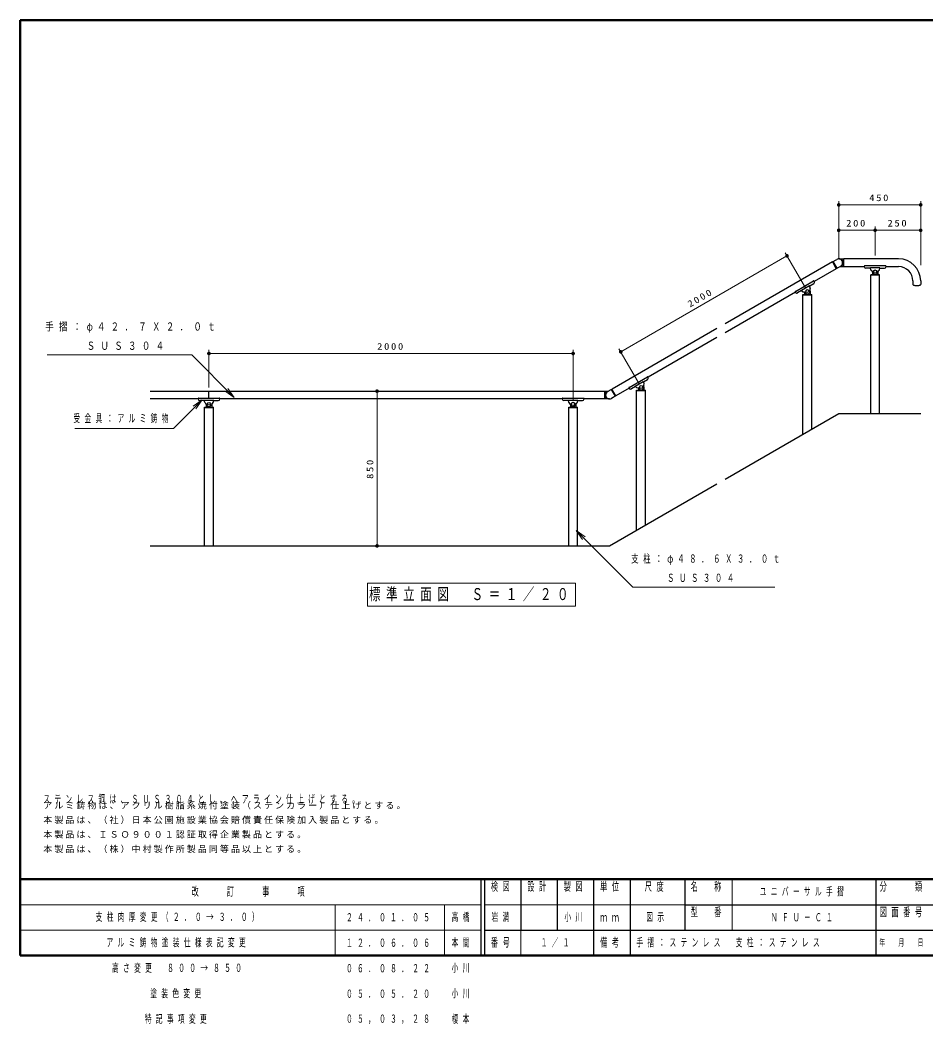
# Model space of a CAD drawing. Units: millimetres on the paper, scale 1:20. Extents: x -365 to 10, y -38 to 257.
# Drawn here: x -365 to -116.3, y -18.8 to 257 of the extents above; entities that cross this region are included whole.
import ezdxf

# ---------------------------------------------------------------- set-up
doc = ezdxf.new("R2010")
doc.units = ezdxf.units.MM
doc.layers.add('LY_1', color=7, linetype='Continuous', lineweight=25)
doc.layers.add('LY_2', color=7, linetype='Continuous', lineweight=13)
doc.styles.add('ＭＳ ゴシック', font='')
doc.styles.get('ＭＳ ゴシック').set_extended_font_data('MS Gothic')

# ---------------------------------------------------------------- blocks, each defined once
blk = doc.blocks.new('filled_dot')
at = {"color": 0, "linetype": 'Continuous', "lineweight": -2, "const_width": 1.25}
blk.add_lwpolyline([(-0.625, 0, 1), (0.625, 0, 1)], format="xyb", close=True, dxfattribs=at)

msp = doc.modelspace()

# ---------------------------------------------------------------- linework, layer by layer
at = {"layer": 'LY_1', "lineweight": 13}
for p, q in [((-140.196, 191.291), (-140.196, 207.237)), ((-117.693, 189.701), (-117.693, 207.237)), ((-140.196, 206.237), (-117.693, 206.237)), ((-140.196, 191.291), (-140.196, 200.261)), ((-140.196, 199.261), (-130.193, 199.261)), ((-130.193, 192.359), (-130.193, 200.261)), ((-130.193, 199.261), (-117.693, 199.261)), ((-117.693, 189.701), (-117.693, 200.261)), ((-149.324, 183.426), (-154.904, 193.09)), ((-200.055, 165.867), (-154.404, 192.224)), ((-313.136, 156.062), (-313.136, 166.404)), ((-213.136, 152.577), (-213.136, 166.404)), ((-194.975, 157.069), (-200.555, 166.733)), ((-313.136, 165.404), (-213.136, 165.404)), ((-306.209, 153.323), (-308.684, 155.091)), ((-306.209, 153.323), (-308.331, 155.444)), ((-307.977, 155.798), (-306.209, 153.323)), ((-266.981, 155.062), (-266.981, 112.562)), ((-317.465, 150.934), (-314.99, 152.702)), ((-314.99, 152.702), (-317.112, 150.58)), ((-314.99, 152.702), (-316.758, 150.227)), ((-210.532, 114.327), (-212.3, 116.802)), ((-212.3, 116.802), (-209.825, 115.034)), ((-212.3, 116.802), (-210.179, 114.681)), ((-212.441, 102.277), (-269.606, 102.277)), ((-269.606, 102.277), (-269.606, 95.977)), ((-212.441, 95.977), (-212.441, 102.277)), ((-269.606, 95.977), (-212.441, 95.977))]:
    msp.add_line(p, q, dxfattribs=at)
at = {"layer": 'LY_1'}
for p, q in [((-141.94, 190.558), (-171.382, 173.56)), ((-141.943, 190.565), (-140.731, 191.265)), ((-141.943, 190.565), (-140.868, 188.703)), ((-140.652, 188.828), (-141.723, 190.683)), ((-140.193, 191.409), (-138.793, 191.409)), ((-139.043, 191.409), (-139.043, 189.266)), ((-138.793, 189.259), (-138.793, 191.409)), ((-123.761, 191.401), (-138.793, 191.401)), ((-140.872, 188.709), (-146.901, 185.229)), ((-139.656, 189.403), (-140.868, 188.703)), ((-138.793, 189.259), (-139.905, 189.259)), ((-138.793, 189.266), (-133.193, 189.266)), ((-133.193, 189.266), (-133.193, 189.366)), ((-127.293, 189.466), (-133.093, 189.466)), ((-131.467, 188.816), (-132.743, 188.816)), ((-131.354, 188.313), (-131.493, 188.935)), ((-128.893, 188.935), (-131.493, 188.935)), ((-130.943, 187.818), (-130.943, 187.016)), ((-129.443, 187.818), (-129.443, 187.016)), ((-129.033, 188.313), (-128.893, 188.935)), ((-128.92, 188.816), (-127.643, 188.816)), ((-127.193, 189.266), (-127.193, 189.366)), ((-127.193, 189.266), (-123.761, 189.266)), ((-152.111, 182.452), (-147.088, 185.352)), ((-146.901, 185.229), (-146.951, 185.315)), ((-131.408, 148.901), (-131.408, 187.016)), ((-128.978, 187.016), (-131.408, 187.016)), ((-128.978, 186.916), (-131.408, 186.916)), ((-128.978, 148.901), (-128.978, 187.016)), ((-119.828, 185.334), (-119.828, 184.401)), ((-117.693, 185.334), (-117.693, 184.401)), ((-152.097, 182.229), (-171.382, 171.094)), ((-152.097, 182.229), (-152.147, 182.315)), ((-150.377, 182.702), (-151.483, 182.064)), ((-150.459, 182.792), (-148.208, 184.092)), ((-150.027, 182.323), (-150.459, 182.792)), ((-149.574, 182.204), (-149.574, 181.66)), ((-148.017, 183.483), (-148.208, 184.092)), ((-148.171, 183.976), (-147.066, 184.614)), ((-148.074, 182.56), (-148.074, 181.66)), ((-150.039, 143.217), (-150.039, 181.66)), ((-150.039, 181.66), (-147.609, 181.66)), ((-150.039, 181.56), (-147.609, 181.56)), ((-147.609, 144.62), (-147.609, 181.66)), ((-173.639, 172.257), (-202.457, 155.619)), ((-173.639, 169.791), (-192.552, 158.872)), ((-197.762, 156.095), (-192.739, 158.995)), ((-196.111, 156.435), (-193.859, 157.735)), ((-193.669, 157.126), (-193.859, 157.735)), ((-193.823, 157.619), (-192.717, 158.257)), ((-192.552, 158.872), (-192.602, 158.958)), ((-329.264, 155.062), (-204.536, 155.062)), ((-313.136, 153.127), (-313.136, 155.062)), ((-204.536, 155.069), (-203.424, 155.069)), ((-204.536, 155.069), (-204.536, 152.919)), ((-204.286, 152.919), (-204.286, 155.062)), ((-203.673, 154.925), (-202.461, 155.625)), ((-202.677, 155.5), (-201.606, 153.645)), ((-201.386, 153.763), (-202.461, 155.625)), ((-197.749, 155.872), (-201.39, 153.77)), ((-197.749, 155.872), (-197.799, 155.958)), ((-196.028, 156.345), (-197.134, 155.707)), ((-195.679, 155.966), (-196.111, 156.435)), ((-195.69, 116.86), (-195.69, 155.303)), ((-195.69, 155.303), (-193.26, 155.303)), ((-195.69, 155.203), (-193.26, 155.203)), ((-195.225, 155.847), (-195.225, 155.303)), ((-193.725, 156.203), (-193.725, 155.303)), ((-193.26, 118.263), (-193.26, 155.303)), ((-316.136, 152.927), (-329.264, 152.927)), ((-316.136, 152.927), (-316.136, 153.027)), ((-316.036, 153.127), (-310.236, 153.127)), ((-314.409, 152.477), (-315.686, 152.477)), ((-314.436, 152.595), (-311.836, 152.595)), ((-314.296, 151.973), (-314.436, 152.595)), ((-311.975, 151.973), (-311.836, 152.595)), ((-311.862, 152.477), (-310.586, 152.477)), ((-310.136, 152.927), (-310.136, 153.027)), ((-216.136, 152.927), (-310.136, 152.927)), ((-216.136, 152.927), (-216.136, 153.027)), ((-216.036, 153.127), (-210.236, 153.127)), ((-214.409, 152.477), (-215.686, 152.477)), ((-214.296, 151.973), (-214.436, 152.595)), ((-214.436, 152.595), (-211.836, 152.595)), ((-211.975, 151.973), (-211.836, 152.595)), ((-211.862, 152.477), (-210.586, 152.477)), ((-210.136, 152.927), (-210.136, 153.027)), ((-204.536, 152.927), (-210.136, 152.927)), ((-203.136, 152.919), (-204.536, 152.919)), ((-201.386, 153.763), (-202.598, 153.063)), ((-314.351, 112.562), (-314.351, 150.677)), ((-314.351, 150.677), (-311.921, 150.677)), ((-314.351, 150.577), (-311.921, 150.577)), ((-313.886, 151.478), (-313.886, 150.677)), ((-312.386, 151.478), (-312.386, 150.677)), ((-311.921, 112.562), (-311.921, 150.677)), ((-214.351, 112.562), (-214.351, 150.677)), ((-214.351, 150.677), (-211.921, 150.677)), ((-214.351, 150.577), (-211.921, 150.577)), ((-213.886, 151.478), (-213.886, 150.677)), ((-212.386, 151.478), (-212.386, 150.677)), ((-211.921, 112.562), (-211.921, 150.677)), ((-171.382, 130.895), (-140.193, 148.901)), ((-140.193, 148.901), (-117.693, 148.901)), ((-203.136, 112.562), (-173.639, 129.592)), ((-329.264, 112.562), (-203.136, 112.562))]:
    msp.add_line(p, q, dxfattribs=at)
msp.add_lwpolyline([(-119.828, 184.401), (-119.818, 184.352), (-119.785, 184.303), (-119.732, 184.256), (-119.659, 184.212), (-119.568, 184.172), (-119.46, 184.137), (-119.338, 184.107), (-119.204, 184.083), (-119.062, 184.066), (-118.913, 184.055), (-118.761, 184.051), (-118.609, 184.055), (-118.46, 184.066), (-118.318, 184.083), (-118.184, 184.107), (-118.062, 184.137), (-117.954, 184.172), (-117.863, 184.212), (-117.79, 184.256), (-117.737, 184.303), (-117.704, 184.352), (-117.693, 184.401)], dxfattribs=at)
at = {"layer": 'LY_1', "lineweight": 13}
for points in [[(-306.209, 153.323), (-317.883, 164.997), (-357.545, 164.997)], [(-314.99, 152.702), (-322.858, 144.834), (-349.933, 144.834)], [(-212.3, 116.802), (-196.744, 101.246), (-157.712, 101.246)]]:
    msp.add_lwpolyline(points, dxfattribs=at)
at = {"layer": 'LY_1'}
for centre, radius in [((-130.193, 187.916), 0.45), ((-148.824, 182.56), 0.4), ((-194.475, 156.203), 0.4), ((-313.136, 151.577), 0.4), ((-213.136, 151.577), 0.45)]:
    msp.add_circle(centre, radius, dxfattribs=at)
for centre, radius, start, end in [((-140.193, 190.334), 1.075, 300, 120), ((-123.761, 185.334), 6.067, 0, 90), ((-133.093, 189.366), 0.1, 90, 180), ((-132.743, 189.266), 0.45, 180, 270), ((-131.256, 188.335), 0.1, 192.6431, 241.92532), ((-131.656, 187.585), 0.75, 12.9107, 61.92532), ((-130.193, 187.916), 0.75, 192.63438, 347.36562), ((-128.731, 187.585), 0.75, 118.07468, 167.0893), ((-129.131, 188.335), 0.1, 298.07468, 347.3569), ((-127.643, 189.266), 0.45, 270, 0), ((-127.293, 189.366), 0.1, 0, 90), ((-123.761, 185.334), 3.933, 0, 90), ((-147.038, 185.265), 0.1, 30, 120), ((-147.291, 185.004), 0.45, 300, 30), ((-152.061, 182.365), 0.1, 120, 210), ((-151.708, 182.454), 0.45, 210, 300), ((-149.954, 182.39), 0.1, 222.6431, 271.92532), ((-149.925, 181.541), 0.75, 42.9107, 91.92532), ((-148.824, 182.56), 0.75, 222.63438, 17.36562), ((-147.391, 183.004), 0.75, 148.07468, 197.0893), ((-148.113, 183.453), 0.1, 328.07468, 17.3569), ((-192.689, 158.908), 0.1, 30, 120), ((-192.942, 158.647), 0.45, 300, 30), ((-203.136, 153.994), 1.075, 120, 300), ((-197.712, 156.008), 0.1, 120, 210), ((-197.359, 156.097), 0.45, 210, 300), ((-195.605, 156.034), 0.1, 222.6431, 271.92532), ((-195.577, 155.184), 0.75, 42.9107, 91.92532), ((-194.475, 156.203), 0.75, 222.63438, 17.36562), ((-193.043, 156.647), 0.75, 148.07468, 197.0893), ((-193.764, 157.096), 0.1, 328.07468, 17.3569), ((-316.036, 153.027), 0.1, 90, 180), ((-315.686, 152.927), 0.45, 180, 270), ((-314.199, 151.995), 0.1, 192.6431, 241.92532), ((-314.599, 151.245), 0.75, 12.9107, 61.92532), ((-311.673, 151.245), 0.75, 118.07468, 167.0893), ((-312.073, 151.995), 0.1, 298.07468, 347.3569), ((-310.586, 152.927), 0.45, 270, 0), ((-310.236, 153.027), 0.1, 0, 90), ((-216.036, 153.027), 0.1, 90, 180), ((-215.686, 152.927), 0.45, 180, 270), ((-214.199, 151.995), 0.1, 192.6431, 241.92532), ((-214.599, 151.245), 0.75, 12.9107, 61.92532), ((-211.673, 151.245), 0.75, 118.07468, 167.0893), ((-212.073, 151.995), 0.1, 298.07468, 347.3569), ((-210.586, 152.927), 0.45, 270, 0), ((-210.236, 153.027), 0.1, 0, 90), ((-313.136, 151.577), 0.75, 192.63438, 347.36562), ((-213.136, 151.577), 0.75, 192.63438, 347.36562)]:
    msp.add_arc(centre, radius, start, end, dxfattribs=at)
at = {"layer": 'LY_2', "lineweight": 50}
for p, q in [((0, 257), (-365, 257)), ((-365, 257), (-365, 0)), ((-365, 21), (0, 21)), ((-365, 0), (0, 0))]:
    msp.add_line(p, q, dxfattribs=at)
at = {"layer": 'LY_2', "color": 211, "lineweight": 25}
for p, q in [((-238.5, 21), (-238.5, 0)), ((-237.5, 21), (-237.5, 0)), ((-227.5, 21), (-227.5, 7)), ((-217.5, 21), (-217.5, 7)), ((-207.5, 21), (-207.5, 0)), ((-197.5, 21), (-197.5, 7)), ((-182.5, 21), (-182.5, 7)), ((-130, 21), (-130, 0)), ((-182.5, 14), (-70, 14)), ((-237.5, 7), (0, 7))]:
    msp.add_line(p, q, dxfattribs=at)
at = {"layer": 'LY_2'}
for p, q in [((-169.5, 21), (-169.5, 7)), ((-365, 14), (-238.5, 14)), ((-278.5, 14), (-278.5, 0)), ((-248.5, 14), (-248.5, 0)), ((-237.5, 14), (-182.5, 14)), ((-365, 7), (-238.5, 7)), ((-227.5, 7), (-227.5, 0))]:
    msp.add_line(p, q, dxfattribs=at)
at = {"layer": 'LY_2', "lineweight": 25}
msp.add_line((-197.5, 7), (-197.5, 0), dxfattribs=at)

# ---------------------------------------------------------------- block references
at = {"layer": 'LY_1', "lineweight": 13, "xscale": 0.4, "yscale": 0.4}
for p in [(-140.196, 206.237), (-140.196, 199.261), (-313.136, 165.404)]:
    msp.add_blockref('filled_dot', p, dxfattribs=at)
for p, rotation in [((-117.693, 206.237), 180), ((-130.193, 199.261), 180), ((-117.693, 199.261), 180), ((-154.404, 192.224), 210), ((-213.136, 165.404), 180), ((-200.055, 165.867), 30), ((-266.981, 155.062), 270), ((-266.981, 112.562), 90)]:
    msp.add_blockref('filled_dot', p, dxfattribs=dict(at, rotation=rotation))

# ---------------------------------------------------------------- texts
at = {"layer": 'LY_1', "style": 'ＭＳ ゴシック'}
for s, insert, char_height, attachment_point in [('\\T1.33;\\W1.15;450', (-128.945, 207.237), 1.833, 8), ('\\T1.33;\\W1.15;200', (-135.287, 200.261), 1.833, 8), ('\\T1.33;\\W1.15;250', (-123.943, 200.261), 1.833, 8), ('\\T1.64;\\W0.75;手摺：φ４２．７Ｘ２．０ｔ', (-358.068, 172.497), 2.199, 4), ('\\T1.64;\\W0.75;\u3000\u3000\u3000ＳＵＳ３０４\u3000\u3000\u3000\u3000', (-358.068, 167.497), 2.199, 4), ('\\T1.33;\\W1.15;2000', (-263.136, 166.404), 1.833, 8), ('\\T1.64;\\W0.6;受金具：アルミ鋳物', (-350.35, 147.484), 2.199, 4), ('\\T1.64;\\W0.65;支柱：φ４８．６Ｘ３．０ｔ', (-197.169, 108.746), 2.199, 4), ('\\T1.64;\\W0.65;\u3000\u3000\u3000ＳＵＳ３０４\u3000\u3000\u3000\u3000', (-197.169, 103.746), 2.199, 4), ('\\T1.49;\\W0.7;標準立面図\u3000Ｓ＝１／２０', (-241.023, 99.127), 3.299, 5), ('\\T1.64;\\W0.6;ステンレス鋼は、ＳＵＳ３０４とし、ヘアライン仕上げとする。', (-358.618, 41.662), 2.199, 7), ('\\T1.23;アルミ鋳物は、アクリル樹脂系焼付塗装（ステンカラー）仕上げとする。', (-358.618, 42.162), 1.76, 1), ('\\T1.23;本製品は、（社）日本公園施設業協会賠償責任保険加入製品とする。', (-358.618, 38.162), 1.76, 1), ('\\T1.23;本製品は、ＩＳＯ９００１認証取得企業製品とする。', (-358.618, 34.162), 1.76, 1), ('\\T1.23;本製品は、（株）中村製作所製品同等品以上とする。', (-358.618, 30.162), 1.76, 1), ('\\T1.64;\\W0.6;ユニバーサル手摺', (-149.75, 17.5), 2.199, 5), ('\\T1.64;\\W0.6;支柱肉厚変更（２．０→３．０）', (-344.25, 10.5), 2.199, 4), ('\\T1.64;\\W0.6;２４．０１．０５', (-275.5, 10.5), 2.199, 4), ('\\T1.64;\\W0.6;高橋', (-246.5, 10.5), 2.199, 4), ('\\T1.64;\\W0.6;岩満', (-232.5, 10.5), 2.199, 5), ('\\T1.64;\\W0.6;小川', (-212.5, 10.5), 2.199, 5), ('\\T1.64;\\W0.6;図示', (-190, 10.5), 2.199, 5), ('\\T1.64;\\W0.6;ＮＦＵ－Ｃ１', (-149.75, 10.5), 2.199, 5), ('\\T1.64;\\W0.6;アルミ鋳物塗装仕様表記変更', (-341.25, 3.5), 2.199, 4), ('\\T1.64;\\W0.6;１２．０６．０６', (-275.5, 3.5), 2.199, 4), ('\\T1.64;\\W0.6;本間', (-246.5, 3.5), 2.199, 4), ('\\T1.64;\\W0.6;１／１', (-217.5, 3.5), 2.199, 5), ('\\T1.64;\\W0.6;手摺：ステンレス\u3000支柱：ステンレス', (-170, 3.5), 2.199, 5), ('\\T1.64;\\W0.6;高さ変更\u3000８００→８５０', (-339.75, -3.5), 2.199, 4), ('\\T1.64;\\W0.6;０６．０８．２２', (-275.5, -3.5), 2.199, 4), ('\\T1.64;\\W0.6;小川', (-246.5, -3.5), 2.199, 4), ('\\T1.64;\\W0.6;塗装色変更', (-329.25, -10.5), 2.199, 4), ('\\T1.64;\\W0.6;０５．０５．２０', (-275.5, -10.5), 2.199, 4), ('\\T1.64;\\W0.6;小川', (-246.5, -10.5), 2.199, 4), ('\\T1.64;\\W0.6;特記事項変更', (-330.75, -17.5), 2.199, 4), ('\\T1.64;\\W0.6;０５，０３，２８', (-275.5, -17.5), 2.199, 4), ('\\T1.64;\\W0.6;榎本', (-246.5, -17.5), 2.199, 4)]:
    msp.add_mtext(s, dxfattribs=dict(at, insert=insert, char_height=char_height, attachment_point=attachment_point))
at = {"layer": 'LY_1', "char_height": 1.833, "attachment_point": 8, "style": 'ＭＳ ゴシック'}
for s, insert, rotation in [('\\T1.33;\\W1.15;2000', (-177.729, 179.911), 30), ('\\T1.33;\\W1.15;850', (-267.981, 133.812), 90)]:
    msp.add_mtext(s, dxfattribs=dict(at, insert=insert, rotation=rotation))
at = {"layer": 'LY_2', "color": 4, "style": 'ＭＳ ゴシック'}
for s, insert, char_height, attachment_point in [('\\T1.64;\\W0.6;検図', (-232.5, 20.167), 2.346, 2), ('\\T1.64;\\W0.6;設計', (-222.5, 20.167), 2.346, 2), ('\\T1.64;\\W0.6;製図', (-212.5, 20.167), 2.346, 2), ('\\T1.64;\\W0.6;単位', (-202.5, 20.167), 2.346, 2), ('\\T1.64;\\W0.6;尺度', (-190.25, 20.167), 2.346, 2), ('\\T1.64;\\W0.6;名\u3000称', (-176, 20.167), 2.346, 2), ('\\T1.64;\\W0.6;分\u3000\u3000類', (-122.5, 20.167), 2.346, 2), ('\\T1.64;\\W0.6;改\u3000\u3000訂\u3000\u3000事\u3000\u3000項', (-301.75, 17.5), 2.346, 5), ('\\T1.64;\\W0.6;ｍｍ', (-202.5, 10.5), 2.346, 5), ('\\T1.64;\\W0.6;型\u3000番', (-176, 13.167), 2.346, 2), ('\\T1.64;\\W0.6;図面番号', (-122.5, 13.167), 2.346, 2), ('\\T1.64;\\W0.6;番号', (-232.5, 3.5), 2.346, 5), ('\\T1.64;\\W0.6;備考', (-202.5, 3.5), 2.346, 5), ('\\T1.64;\\W0.6;年\u3000月\u3000日', (-122.5, 3.5), 1.906, 5)]:
    msp.add_mtext(s, dxfattribs=dict(at, insert=insert, char_height=char_height, attachment_point=attachment_point))

doc.saveas('drawing.dxf')
